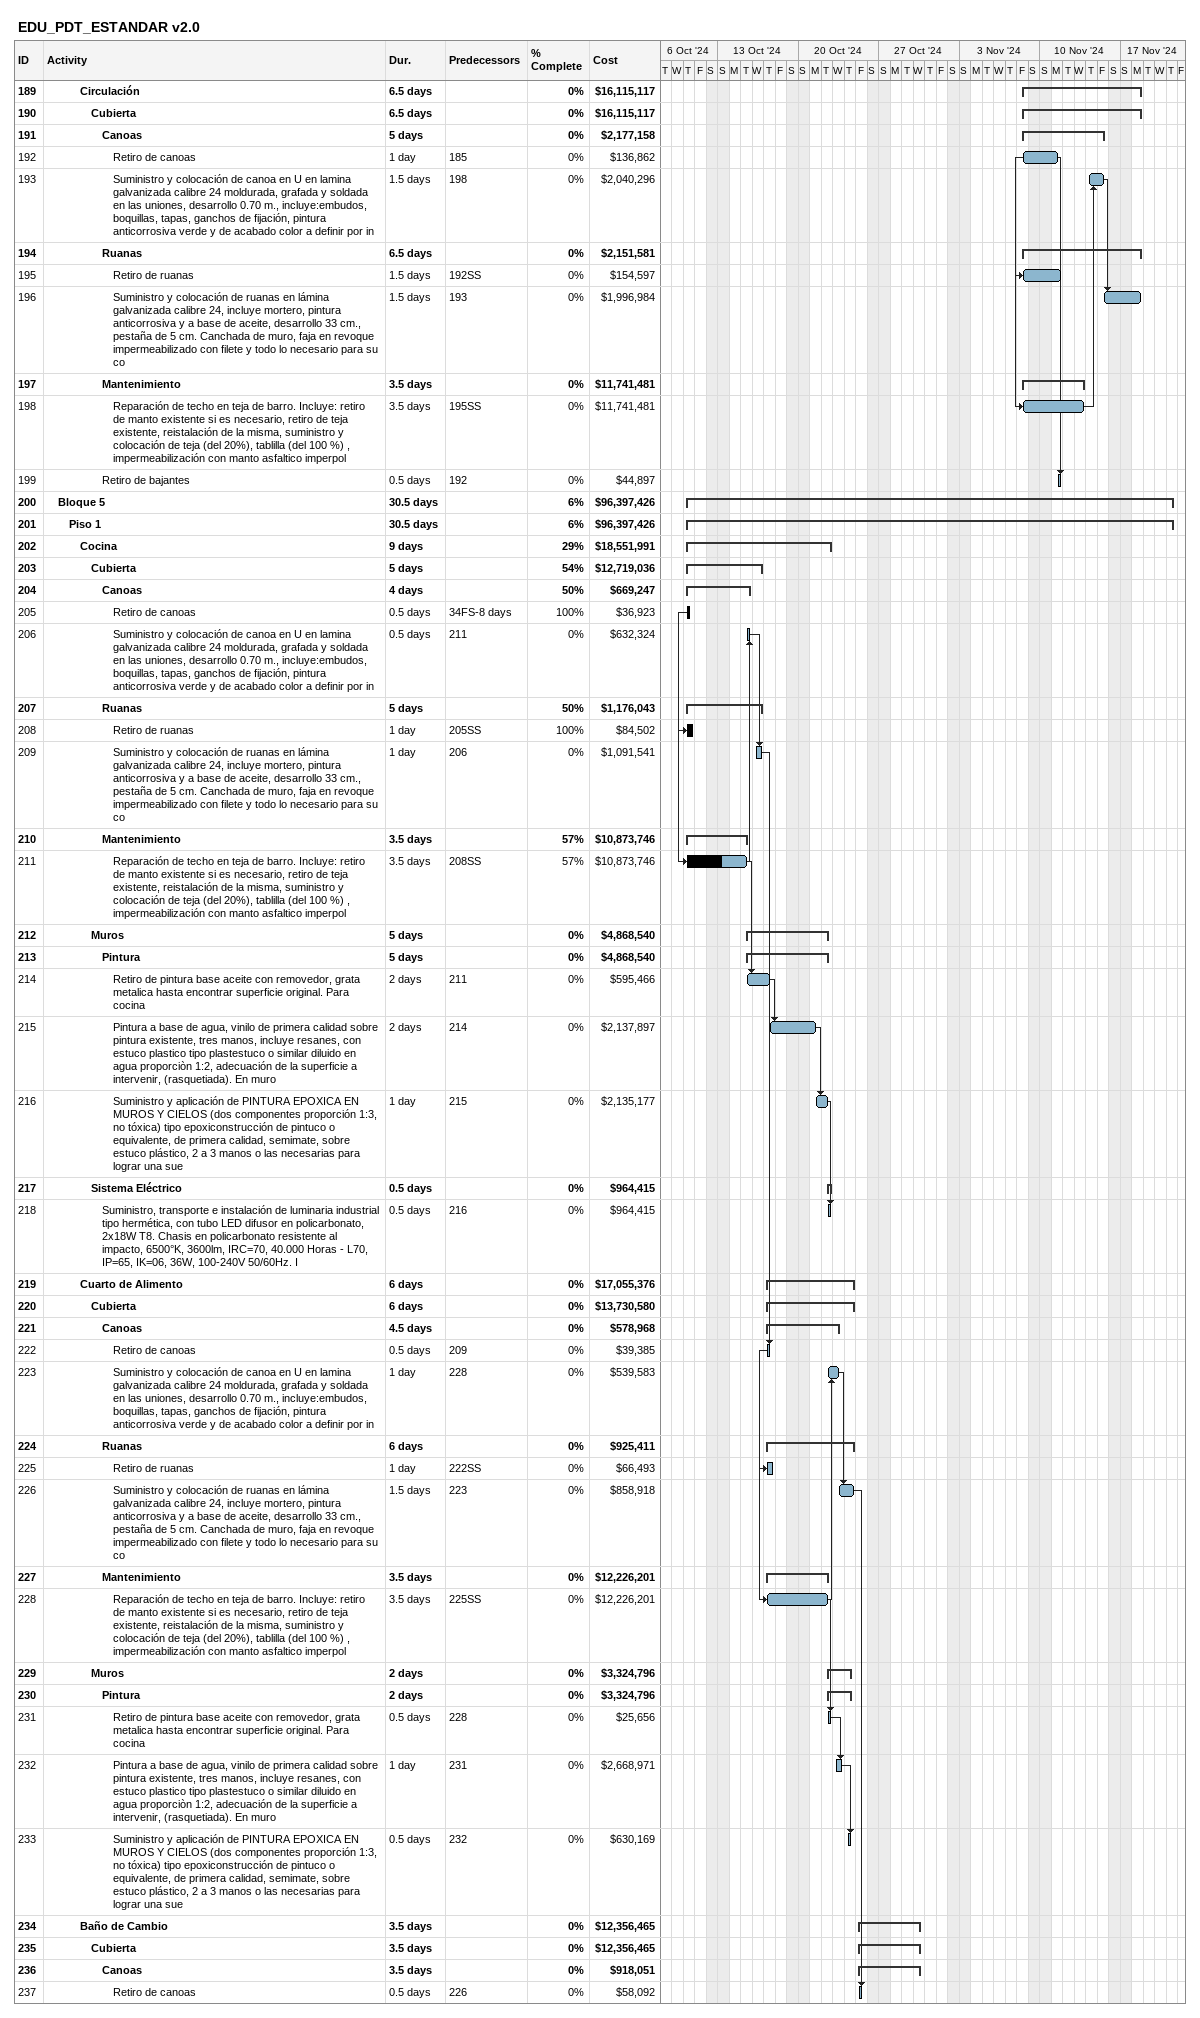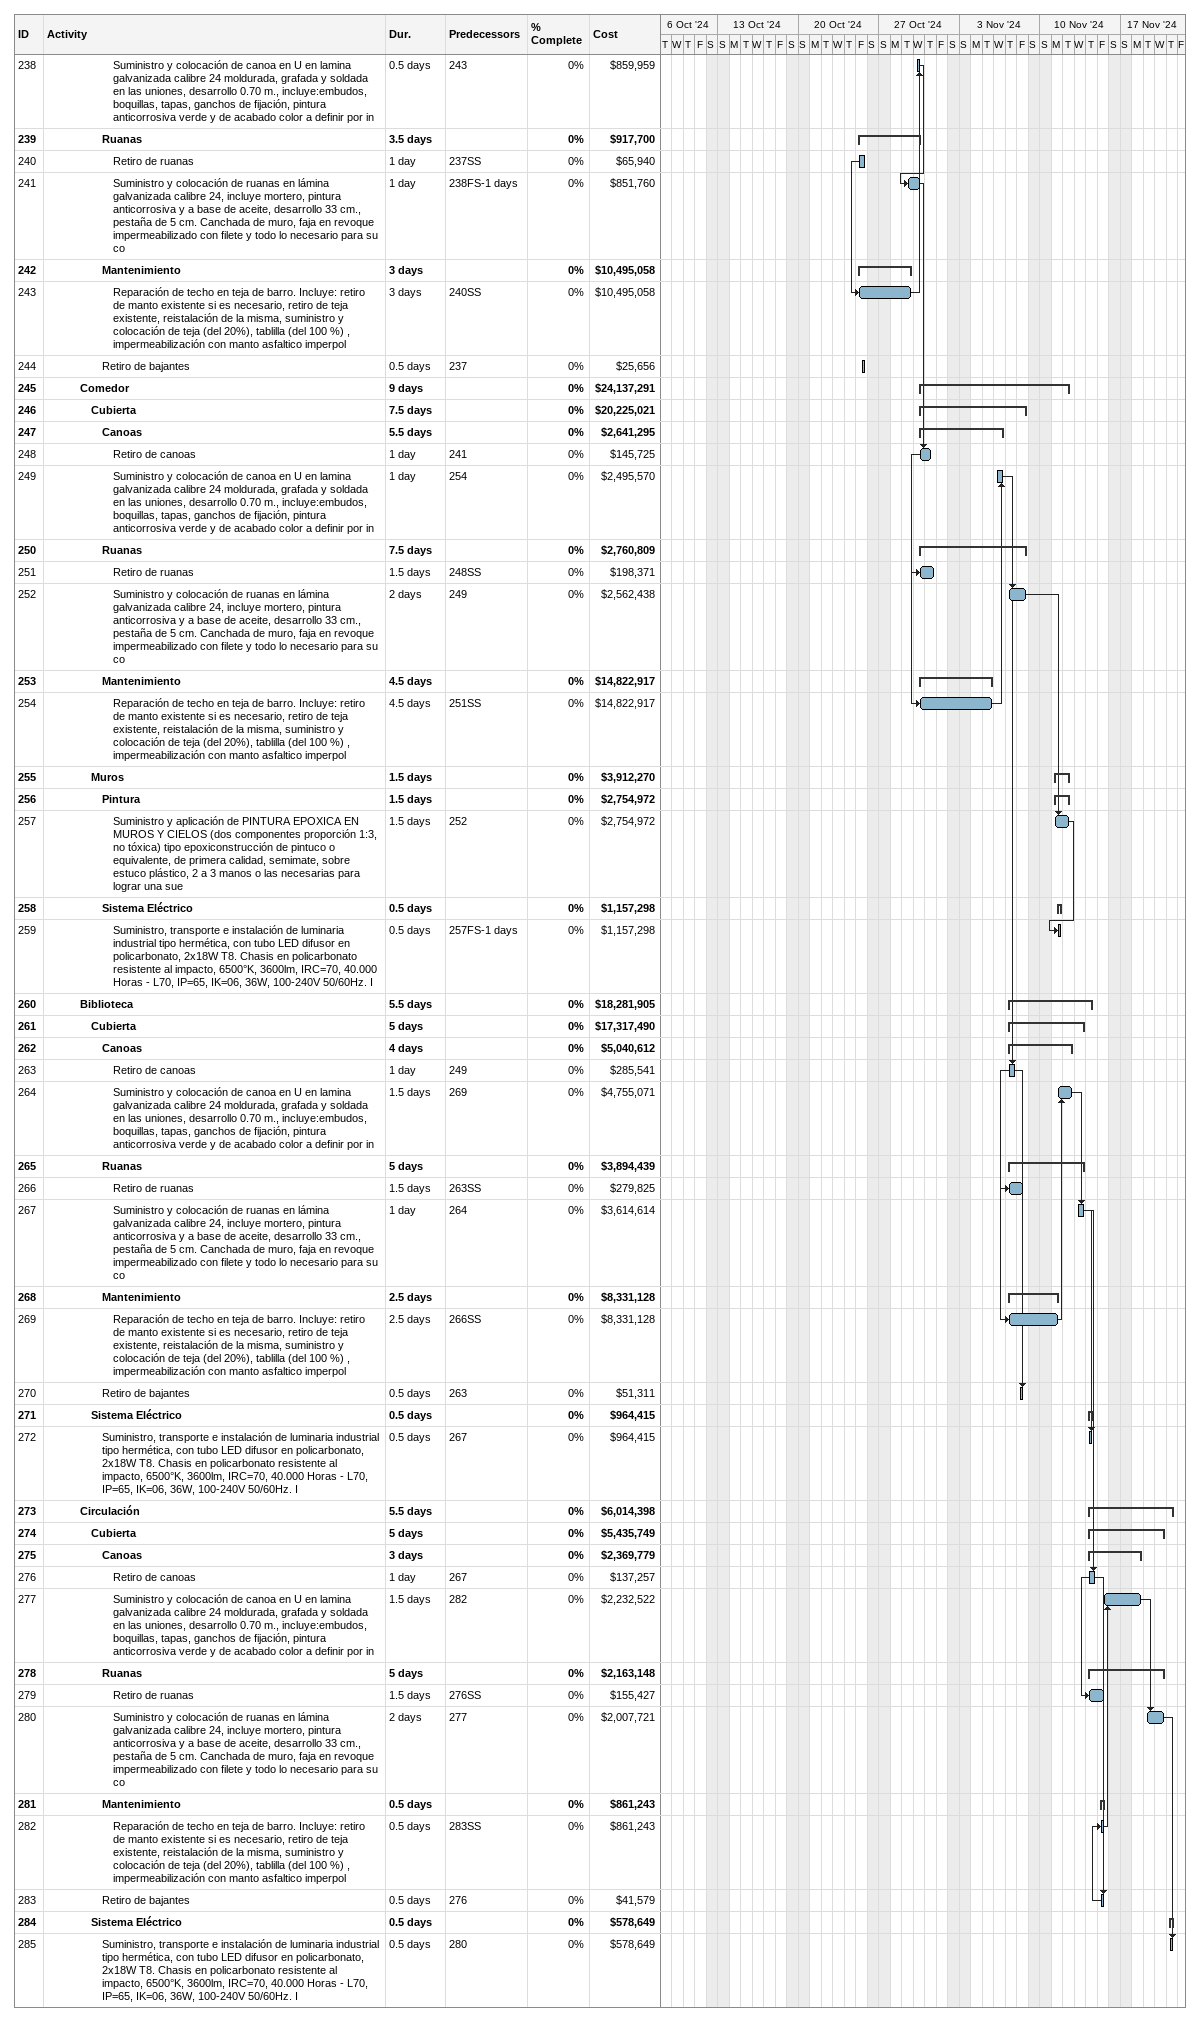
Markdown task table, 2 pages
EDU_PDT_ESTANDAR v2.0

| ID | Level | Task | Duration | Start | Finish | Predecessors | % complete | Cost ($) |
|---|---|---|---|---|---|---|---|---|
| 189 | 4 | **Circulación** | 6.5d | 2024-11-08 | 2024-11-18 |  | 0 | 16115117 |
| 190 | 5 | **Cubierta** | 6.5d | 2024-11-08 | 2024-11-18 |  | 0 | 16115117 |
| 191 | 6 | **Canoas** | 5d | 2024-11-08 | 2024-11-15 |  | 0 | 2177158 |
| 192 | 7 | Retiro de canoas | 1d | 2024-11-08 | 2024-11-11 | 185 | 0 | 136862 |
| 193 | 7 | Suministro y colocación de canoa en U en lamina galvanizada calibre 24 moldurada, grafada y soldada en las uniones, desarrollo 0.70 m., incluye:embudos, boquillas, tapas, ganchos de fijación, pintura anticorrosiva verde y de acabado color a definir por in | 1.5d | 2024-11-14 | 2024-11-15 | 198 | 0 | 2040296 |
| 194 | 6 | **Ruanas** | 6.5d | 2024-11-08 | 2024-11-18 |  | 0 | 2151581 |
| 195 | 7 | Retiro de ruanas | 1.5d | 2024-11-08 | 2024-11-11 | 192SS | 0 | 154597 |
| 196 | 7 | Suministro y colocación de ruanas en lámina galvanizada calibre 24, incluye mortero, pintura anticorrosiva y a base de aceite, desarrollo 33 cm., pestaña de 5 cm. Canchada de muro, faja en revoque impermeabilizado con filete y todo lo necesario para su co | 1.5d | 2024-11-15 | 2024-11-18 | 193 | 0 | 1996984 |
| 197 | 6 | **Mantenimiento** | 3.5d | 2024-11-08 | 2024-11-13 |  | 0 | 11741481 |
| 198 | 7 | Reparación de techo en teja de barro. Incluye: retiro de manto existente si es necesario, retiro de teja existente, reistalación de la misma, suministro y colocación de teja (del 20%), tablilla (del 100 %) , impermeabilización con manto asfaltico imperpol | 3.5d | 2024-11-08 | 2024-11-13 | 195SS | 0 | 11741481 |
| 199 | 6 | Retiro de bajantes | 0.5d | 2024-11-11 | 2024-11-11 | 192 | 0 | 44897 |
| 200 | 2 | **Bloque 5** | 30.5d | 2024-10-10 | 2024-11-21 |  | 6 | 96397426 |
| 201 | 3 | **Piso 1** | 30.5d | 2024-10-10 | 2024-11-21 |  | 6 | 96397426 |
| 202 | 4 | **Cocina** | 9d | 2024-10-10 | 2024-10-22 |  | 29 | 18551991 |
| 203 | 5 | **Cubierta** | 5d | 2024-10-10 | 2024-10-16 |  | 54 | 12719036 |
| 204 | 6 | **Canoas** | 4d | 2024-10-10 | 2024-10-15 |  | 50 | 669247 |
| 205 | 7 | Retiro de canoas | 0.5d | 2024-10-10 | 2024-10-10 | 34FS-8d | 100 | 36923 |
| 206 | 7 | Suministro y colocación de canoa en U en lamina galvanizada calibre 24 moldurada, grafada y soldada en las uniones, desarrollo 0.70 m., incluye:embudos, boquillas, tapas, ganchos de fijación, pintura anticorrosiva verde y de acabado color a definir por in | 0.5d | 2024-10-15 | 2024-10-15 | 211 | 0 | 632324 |
| 207 | 6 | **Ruanas** | 5d | 2024-10-10 | 2024-10-16 |  | 50 | 1176043 |
| 208 | 7 | Retiro de ruanas | 1d | 2024-10-10 | 2024-10-10 | 205SS | 100 | 84502 |
| 209 | 7 | Suministro y colocación de ruanas en lámina galvanizada calibre 24, incluye mortero, pintura anticorrosiva y a base de aceite, desarrollo 33 cm., pestaña de 5 cm. Canchada de muro, faja en revoque impermeabilizado con filete y todo lo necesario para su co | 1d | 2024-10-16 | 2024-10-16 | 206 | 0 | 1091541 |
| 210 | 6 | **Mantenimiento** | 3.5d | 2024-10-10 | 2024-10-15 |  | 57 | 10873746 |
| 211 | 7 | Reparación de techo en teja de barro. Incluye: retiro de manto existente si es necesario, retiro de teja existente, reistalación de la misma, suministro y colocación de teja (del 20%), tablilla (del 100 %) , impermeabilización con manto asfaltico imperpol | 3.5d | 2024-10-10 | 2024-10-15 | 208SS | 57 | 10873746 |
| 212 | 5 | **Muros** | 5d | 2024-10-15 | 2024-10-22 |  | 0 | 4868540 |
| 213 | 6 | **Pintura** | 5d | 2024-10-15 | 2024-10-22 |  | 0 | 4868540 |
| 214 | 7 | Retiro de pintura base aceite con removedor, grata metalica hasta encontrar superficie original. Para cocina | 2d | 2024-10-15 | 2024-10-17 | 211 | 0 | 595466 |
| 215 | 7 | Pintura a base de agua, vinilo de primera calidad sobre pintura existente, tres manos, incluye resanes, con estuco plastico tipo plastestuco o similar diluido en agua proporciòn 1:2, adecuación de la superficie a intervenir, (rasquetiada). En muro | 2d | 2024-10-17 | 2024-10-21 | 214 | 0 | 2137897 |
| 216 | 7 | Suministro y aplicación de PINTURA EPOXICA EN MUROS Y CIELOS (dos componentes proporción 1:3, no tóxica) tipo epoxiconstrucción de pintuco o equivalente, de primera calidad, semimate, sobre estuco plástico, 2 a 3 manos o las necesarias para lograr una sue | 1d | 2024-10-21 | 2024-10-22 | 215 | 0 | 2135177 |
| 217 | 5 | **Sistema Eléctrico** | 0.5d | 2024-10-22 | 2024-10-22 |  | 0 | 964415 |
| 218 | 6 | Suministro, transporte e instalación de luminaria industrial tipo hermética, con tubo LED difusor en policarbonato, 2x18W T8. Chasis en policarbonato resistente al impacto, 6500°K, 3600lm, IRC=70, 40.000 Horas - L70, IP=65, IK=06, 36W, 100-240V 50/60Hz. I | 0.5d | 2024-10-22 | 2024-10-22 | 216 | 0 | 964415 |
| 219 | 4 | **Cuarto de Alimento** | 6d | 2024-10-17 | 2024-10-24 |  | 0 | 17055376 |
| 220 | 5 | **Cubierta** | 6d | 2024-10-17 | 2024-10-24 |  | 0 | 13730580 |
| 221 | 6 | **Canoas** | 4.5d | 2024-10-17 | 2024-10-23 |  | 0 | 578968 |
| 222 | 7 | Retiro de canoas | 0.5d | 2024-10-17 | 2024-10-17 | 209 | 0 | 39385 |
| 223 | 7 | Suministro y colocación de canoa en U en lamina galvanizada calibre 24 moldurada, grafada y soldada en las uniones, desarrollo 0.70 m., incluye:embudos, boquillas, tapas, ganchos de fijación, pintura anticorrosiva verde y de acabado color a definir por in | 1d | 2024-10-22 | 2024-10-23 | 228 | 0 | 539583 |
| 224 | 6 | **Ruanas** | 6d | 2024-10-17 | 2024-10-24 |  | 0 | 925411 |
| 225 | 7 | Retiro de ruanas | 1d | 2024-10-17 | 2024-10-17 | 222SS | 0 | 66493 |
| 226 | 7 | Suministro y colocación de ruanas en lámina galvanizada calibre 24, incluye mortero, pintura anticorrosiva y a base de aceite, desarrollo 33 cm., pestaña de 5 cm. Canchada de muro, faja en revoque impermeabilizado con filete y todo lo necesario para su co | 1.5d | 2024-10-23 | 2024-10-24 | 223 | 0 | 858918 |
| 227 | 6 | **Mantenimiento** | 3.5d | 2024-10-17 | 2024-10-22 |  | 0 | 12226201 |
| 228 | 7 | Reparación de techo en teja de barro. Incluye: retiro de manto existente si es necesario, retiro de teja existente, reistalación de la misma, suministro y colocación de teja (del 20%), tablilla (del 100 %) , impermeabilización con manto asfaltico imperpol | 3.5d | 2024-10-17 | 2024-10-22 | 225SS | 0 | 12226201 |
| 229 | 5 | **Muros** | 2d | 2024-10-22 | 2024-10-24 |  | 0 | 3324796 |
| 230 | 6 | **Pintura** | 2d | 2024-10-22 | 2024-10-24 |  | 0 | 3324796 |
| 231 | 7 | Retiro de pintura base aceite con removedor, grata metalica hasta encontrar superficie original. Para cocina | 0.5d | 2024-10-22 | 2024-10-22 | 228 | 0 | 25656 |
| 232 | 7 | Pintura a base de agua, vinilo de primera calidad sobre pintura existente, tres manos, incluye resanes, con estuco plastico tipo plastestuco o similar diluido en agua proporciòn 1:2, adecuación de la superficie a intervenir, (rasquetiada). En muro | 1d | 2024-10-23 | 2024-10-23 | 231 | 0 | 2668971 |
| 233 | 7 | Suministro y aplicación de PINTURA EPOXICA EN MUROS Y CIELOS (dos componentes proporción 1:3, no tóxica) tipo epoxiconstrucción de pintuco o equivalente, de primera calidad, semimate, sobre estuco plástico, 2 a 3 manos o las necesarias para lograr una sue | 0.5d | 2024-10-24 | 2024-10-24 | 232 | 0 | 630169 |
| 234 | 4 | **Baño de Cambio** | 3.5d | 2024-10-25 | 2024-10-30 |  | 0 | 12356465 |
| 235 | 5 | **Cubierta** | 3.5d | 2024-10-25 | 2024-10-30 |  | 0 | 12356465 |
| 236 | 6 | **Canoas** | 3.5d | 2024-10-25 | 2024-10-30 |  | 0 | 918051 |
| 237 | 7 | Retiro de canoas | 0.5d | 2024-10-25 | 2024-10-25 | 226 | 0 | 58092 |
| 238 | 7 | Suministro y colocación de canoa en U en lamina galvanizada calibre 24 moldurada, grafada y soldada en las uniones, desarrollo 0.70 m., incluye:embudos, boquillas, tapas, ganchos de fijación, pintura anticorrosiva verde y de acabado color a definir por in | 0.5d | 2024-10-30 | 2024-10-30 | 243 | 0 | 859959 |
| 239 | 6 | **Ruanas** | 3.5d | 2024-10-25 | 2024-10-30 |  | 0 | 917700 |
| 240 | 7 | Retiro de ruanas | 1d | 2024-10-25 | 2024-10-25 | 237SS | 0 | 65940 |
| 241 | 7 | Suministro y colocación de ruanas en lámina galvanizada calibre 24, incluye mortero, pintura anticorrosiva y a base de aceite, desarrollo 33 cm., pestaña de 5 cm. Canchada de muro, faja en revoque impermeabilizado con filete y todo lo necesario para su co | 1d | 2024-10-29 | 2024-10-30 | 238FS-1d | 0 | 851760 |
| 242 | 6 | **Mantenimiento** | 3d | 2024-10-25 | 2024-10-29 |  | 0 | 10495058 |
| 243 | 7 | Reparación de techo en teja de barro. Incluye: retiro de manto existente si es necesario, retiro de teja existente, reistalación de la misma, suministro y colocación de teja (del 20%), tablilla (del 100 %) , impermeabilización con manto asfaltico imperpol | 3d | 2024-10-25 | 2024-10-29 | 240SS | 0 | 10495058 |
| 244 | 6 | Retiro de bajantes | 0.5d | 2024-10-25 | 2024-10-25 | 237 | 0 | 25656 |
| 245 | 4 | **Comedor** | 9d | 2024-10-30 | 2024-11-12 |  | 0 | 24137291 |
| 246 | 5 | **Cubierta** | 7.5d | 2024-10-30 | 2024-11-08 |  | 0 | 20225021 |
| 247 | 6 | **Canoas** | 5.5d | 2024-10-30 | 2024-11-06 |  | 0 | 2641295 |
| 248 | 7 | Retiro de canoas | 1d | 2024-10-30 | 2024-10-31 | 241 | 0 | 145725 |
| 249 | 7 | Suministro y colocación de canoa en U en lamina galvanizada calibre 24 moldurada, grafada y soldada en las uniones, desarrollo 0.70 m., incluye:embudos, boquillas, tapas, ganchos de fijación, pintura anticorrosiva verde y de acabado color a definir por in | 1d | 2024-11-06 | 2024-11-06 | 254 | 0 | 2495570 |
| 250 | 6 | **Ruanas** | 7.5d | 2024-10-30 | 2024-11-08 |  | 0 | 2760809 |
| 251 | 7 | Retiro de ruanas | 1.5d | 2024-10-30 | 2024-10-31 | 248SS | 0 | 198371 |
| 252 | 7 | Suministro y colocación de ruanas en lámina galvanizada calibre 24, incluye mortero, pintura anticorrosiva y a base de aceite, desarrollo 33 cm., pestaña de 5 cm. Canchada de muro, faja en revoque impermeabilizado con filete y todo lo necesario para su co | 2d | 2024-11-07 | 2024-11-08 | 249 | 0 | 2562438 |
| 253 | 6 | **Mantenimiento** | 4.5d | 2024-10-30 | 2024-11-05 |  | 0 | 14822917 |
| 254 | 7 | Reparación de techo en teja de barro. Incluye: retiro de manto existente si es necesario, retiro de teja existente, reistalación de la misma, suministro y colocación de teja (del 20%), tablilla (del 100 %) , impermeabilización con manto asfaltico imperpol | 4.5d | 2024-10-30 | 2024-11-05 | 251SS | 0 | 14822917 |
| 255 | 5 | **Muros** | 1.5d | 2024-11-11 | 2024-11-12 |  | 0 | 3912270 |
| 256 | 6 | **Pintura** | 1.5d | 2024-11-11 | 2024-11-12 |  | 0 | 2754972 |
| 257 | 7 | Suministro y aplicación de PINTURA EPOXICA EN MUROS Y CIELOS (dos componentes proporción 1:3, no tóxica) tipo epoxiconstrucción de pintuco o equivalente, de primera calidad, semimate, sobre estuco plástico, 2 a 3 manos o las necesarias para lograr una sue | 1.5d | 2024-11-11 | 2024-11-12 | 252 | 0 | 2754972 |
| 258 | 6 | **Sistema Eléctrico** | 0.5d | 2024-11-11 | 2024-11-11 |  | 0 | 1157298 |
| 259 | 7 | Suministro, transporte e instalación de luminaria industrial tipo hermética, con tubo LED difusor en policarbonato, 2x18W T8. Chasis en policarbonato resistente al impacto, 6500°K, 3600lm, IRC=70, 40.000 Horas - L70, IP=65, IK=06, 36W, 100-240V 50/60Hz. I | 0.5d | 2024-11-11 | 2024-11-11 | 257FS-1d | 0 | 1157298 |
| 260 | 4 | **Biblioteca** | 5.5d | 2024-11-07 | 2024-11-14 |  | 0 | 18281905 |
| 261 | 5 | **Cubierta** | 5d | 2024-11-07 | 2024-11-13 |  | 0 | 17317490 |
| 262 | 6 | **Canoas** | 4d | 2024-11-07 | 2024-11-12 |  | 0 | 5040612 |
| 263 | 7 | Retiro de canoas | 1d | 2024-11-07 | 2024-11-07 | 249 | 0 | 285541 |
| 264 | 7 | Suministro y colocación de canoa en U en lamina galvanizada calibre 24 moldurada, grafada y soldada en las uniones, desarrollo 0.70 m., incluye:embudos, boquillas, tapas, ganchos de fijación, pintura anticorrosiva verde y de acabado color a definir por in | 1.5d | 2024-11-11 | 2024-11-12 | 269 | 0 | 4755071 |
| 265 | 6 | **Ruanas** | 5d | 2024-11-07 | 2024-11-13 |  | 0 | 3894439 |
| 266 | 7 | Retiro de ruanas | 1.5d | 2024-11-07 | 2024-11-08 | 263SS | 0 | 279825 |
| 267 | 7 | Suministro y colocación de ruanas en lámina galvanizada calibre 24, incluye mortero, pintura anticorrosiva y a base de aceite, desarrollo 33 cm., pestaña de 5 cm. Canchada de muro, faja en revoque impermeabilizado con filete y todo lo necesario para su co | 1d | 2024-11-13 | 2024-11-13 | 264 | 0 | 3614614 |
| 268 | 6 | **Mantenimiento** | 2.5d | 2024-11-07 | 2024-11-11 |  | 0 | 8331128 |
| 269 | 7 | Reparación de techo en teja de barro. Incluye: retiro de manto existente si es necesario, retiro de teja existente, reistalación de la misma, suministro y colocación de teja (del 20%), tablilla (del 100 %) , impermeabilización con manto asfaltico imperpol | 2.5d | 2024-11-07 | 2024-11-11 | 266SS | 0 | 8331128 |
| 270 | 6 | Retiro de bajantes | 0.5d | 2024-11-08 | 2024-11-08 | 263 | 0 | 51311 |
| 271 | 5 | **Sistema Eléctrico** | 0.5d | 2024-11-14 | 2024-11-14 |  | 0 | 964415 |
| 272 | 6 | Suministro, transporte e instalación de luminaria industrial tipo hermética, con tubo LED difusor en policarbonato, 2x18W T8. Chasis en policarbonato resistente al impacto, 6500°K, 3600lm, IRC=70, 40.000 Horas - L70, IP=65, IK=06, 36W, 100-240V 50/60Hz. I | 0.5d | 2024-11-14 | 2024-11-14 | 267 | 0 | 964415 |
| 273 | 4 | **Circulación** | 5.5d | 2024-11-14 | 2024-11-21 |  | 0 | 6014398 |
| 274 | 5 | **Cubierta** | 5d | 2024-11-14 | 2024-11-20 |  | 0 | 5435749 |
| 275 | 6 | **Canoas** | 3d | 2024-11-14 | 2024-11-18 |  | 0 | 2369779 |
| 276 | 7 | Retiro de canoas | 1d | 2024-11-14 | 2024-11-14 | 267 | 0 | 137257 |
| 277 | 7 | Suministro y colocación de canoa en U en lamina galvanizada calibre 24 moldurada, grafada y soldada en las uniones, desarrollo 0.70 m., incluye:embudos, boquillas, tapas, ganchos de fijación, pintura anticorrosiva verde y de acabado color a definir por in | 1.5d | 2024-11-15 | 2024-11-18 | 282 | 0 | 2232522 |
| 278 | 6 | **Ruanas** | 5d | 2024-11-14 | 2024-11-20 |  | 0 | 2163148 |
| 279 | 7 | Retiro de ruanas | 1.5d | 2024-11-14 | 2024-11-15 | 276SS | 0 | 155427 |
| 280 | 7 | Suministro y colocación de ruanas en lámina galvanizada calibre 24, incluye mortero, pintura anticorrosiva y a base de aceite, desarrollo 33 cm., pestaña de 5 cm. Canchada de muro, faja en revoque impermeabilizado con filete y todo lo necesario para su co | 2d | 2024-11-19 | 2024-11-20 | 277 | 0 | 2007721 |
| 281 | 6 | **Mantenimiento** | 0.5d | 2024-11-15 | 2024-11-15 |  | 0 | 861243 |
| 282 | 7 | Reparación de techo en teja de barro. Incluye: retiro de manto existente si es necesario, retiro de teja existente, reistalación de la misma, suministro y colocación de teja (del 20%), tablilla (del 100 %) , impermeabilización con manto asfaltico imperpol | 0.5d | 2024-11-15 | 2024-11-15 | 283SS | 0 | 861243 |
| 283 | 6 | Retiro de bajantes | 0.5d | 2024-11-15 | 2024-11-15 | 276 | 0 | 41579 |
| 284 | 5 | **Sistema Eléctrico** | 0.5d | 2024-11-21 | 2024-11-21 |  | 0 | 578649 |
| 285 | 6 | Suministro, transporte e instalación de luminaria industrial tipo hermética, con tubo LED difusor en policarbonato, 2x18W T8. Chasis en policarbonato resistente al impacto, 6500°K, 3600lm, IRC=70, 40.000 Horas - L70, IP=65, IK=06, 36W, 100-240V 50/60Hz. I | 0.5d | 2024-11-21 | 2024-11-21 | 280 | 0 | 578649 |
